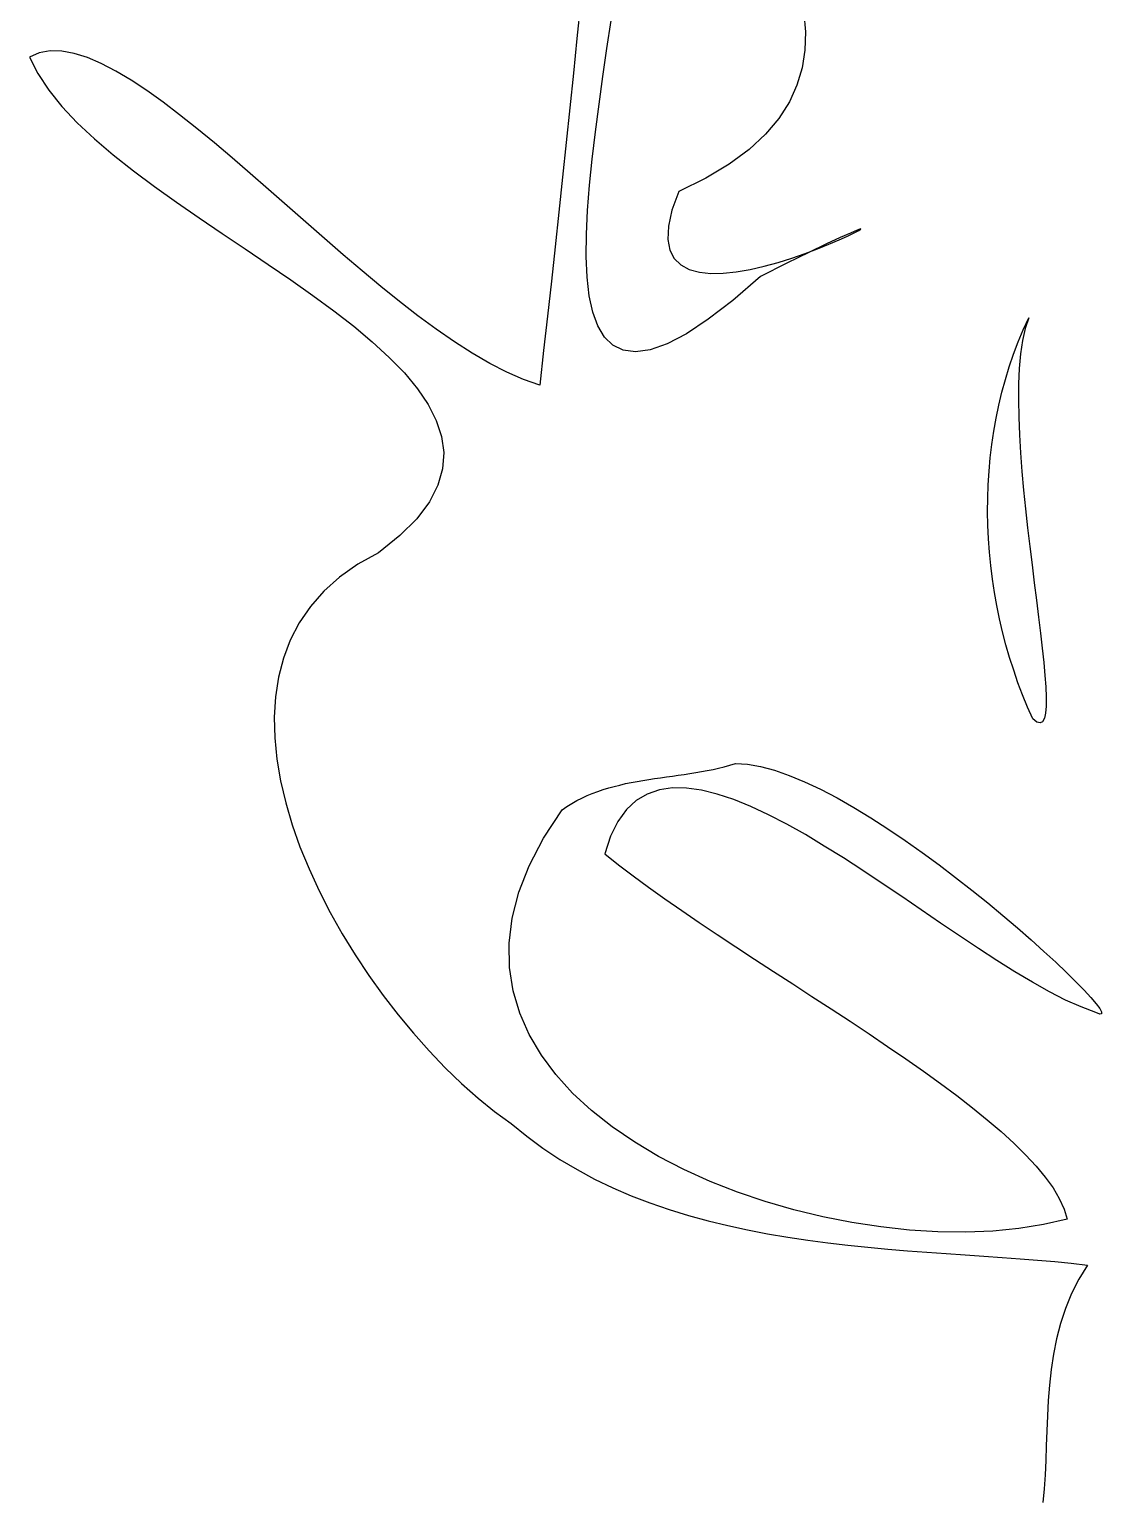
# Model space of a CAD drawing. Extents: x 2.9 to 46.8, y 120.5 to 170.8.
# Drawn here: x 4.97 to 13.74, y 132.64 to 144.63 of the extents above; entities that cross this region are included whole.
import ezdxf

# ---------------------------------------------------------------- set-up
doc = ezdxf.new("R2010")
doc.units = 0
doc.layers.get('0').update_dxf_attribs({"linetype": 'CONTINUOUS'})

msp = doc.modelspace()

# ---------------------------------------------------------------- linework, layer by layer
at = {"color": 7}
for p, q in [((9.476, 144.844), (9.447, 144.56)), ((9.694, 144.479), (9.727, 144.708)), ((11.306, 144.768), (11.318, 144.615)), ((11.318, 144.615), (11.313, 144.465)), ((5.047, 144.443), (4.966, 144.408)), ((5.135, 144.458), (5.047, 144.443)), ((5.231, 144.456), (5.135, 144.458)), ((5.333, 144.438), (5.231, 144.456)), ((9.447, 144.56), (9.419, 144.276)), ((9.661, 144.249), (9.694, 144.479)), ((11.313, 144.465), (11.291, 144.319)), ((4.966, 144.408), (5.034, 144.272)), ((5.441, 144.403), (5.333, 144.438)), ((5.555, 144.355), (5.441, 144.403)), ((5.674, 144.293), (5.555, 144.355)), ((5.034, 144.272), (5.124, 144.136)), ((5.798, 144.219), (5.674, 144.293)), ((5.927, 144.134), (5.798, 144.219)), ((9.419, 144.276), (9.389, 143.992)), ((9.629, 144.021), (9.661, 144.249)), ((11.291, 144.319), (11.249, 144.177)), ((5.124, 144.136), (5.233, 144.002)), ((6.06, 144.039), (5.927, 144.134)), ((11.249, 144.177), (11.187, 144.04)), ((5.233, 144.002), (5.358, 143.869)), ((6.196, 143.936), (6.06, 144.039)), ((9.389, 143.992), (9.36, 143.708)), ((9.599, 143.795), (9.629, 144.021)), ((11.187, 144.04), (11.101, 143.906)), ((5.358, 143.869), (5.499, 143.738)), ((6.336, 143.824), (6.196, 143.936)), ((11.101, 143.906), (10.992, 143.777)), ((5.499, 143.738), (5.653, 143.607)), ((6.48, 143.706), (6.336, 143.824)), ((9.573, 143.573), (9.599, 143.795)), ((10.992, 143.777), (10.857, 143.652)), ((5.653, 143.607), (5.817, 143.477)), ((6.625, 143.583), (6.48, 143.706)), ((9.36, 143.708), (9.33, 143.424)), ((10.857, 143.652), (10.694, 143.532)), ((6.774, 143.455), (6.625, 143.583)), ((9.551, 143.359), (9.573, 143.573)), ((10.694, 143.532), (10.503, 143.418)), ((5.817, 143.477), (5.99, 143.348)), ((6.924, 143.324), (6.774, 143.455)), ((9.33, 143.424), (9.3, 143.14)), ((10.503, 143.418), (10.282, 143.308)), ((5.99, 143.348), (6.171, 143.22)), ((7.075, 143.191), (6.924, 143.324)), ((9.535, 143.153), (9.551, 143.359)), ((10.282, 143.308), (10.226, 143.155)), ((6.171, 143.22), (6.356, 143.092)), ((7.228, 143.056), (7.075, 143.191)), ((9.3, 143.14), (9.27, 142.856)), ((9.526, 142.958), (9.535, 143.153)), ((10.226, 143.155), (10.197, 143.025)), ((6.356, 143.092), (6.544, 142.965)), ((7.381, 142.922), (7.228, 143.056)), ((10.197, 143.025), (10.192, 142.916)), ((6.544, 142.965), (6.733, 142.838)), ((7.535, 142.789), (7.381, 142.922)), ((9.524, 142.775), (9.526, 142.958)), ((10.192, 142.916), (10.209, 142.828)), ((11.604, 142.932), (11.492, 142.879)), ((11.511, 142.876), (11.594, 142.911)), ((11.594, 142.911), (11.664, 142.943)), ((11.687, 142.968), (11.604, 142.932)), ((11.664, 142.943), (11.718, 142.969)), ((11.741, 142.991), (11.687, 142.968)), ((11.718, 142.969), (11.755, 142.988)), ((11.768, 143.001), (11.741, 142.991)), ((11.755, 142.988), (11.773, 142.999)), ((11.773, 142.999), (11.768, 143.001)), ((6.733, 142.838), (6.921, 142.711)), ((7.689, 142.659), (7.535, 142.789)), ((9.27, 142.856), (9.239, 142.573)), ((9.532, 142.607), (9.524, 142.775)), ((10.209, 142.828), (10.245, 142.759)), ((11.095, 142.728), (11.208, 142.763)), ((11.347, 142.81), (11.167, 142.721)), ((11.208, 142.763), (11.316, 142.801)), ((11.316, 142.801), (11.418, 142.839)), ((11.492, 142.879), (11.347, 142.81)), ((11.418, 142.839), (11.511, 142.876)), ((6.921, 142.711), (7.105, 142.585)), ((7.843, 142.531), (7.689, 142.659)), ((10.245, 142.759), (10.299, 142.707)), ((10.299, 142.707), (10.368, 142.67)), ((10.368, 142.67), (10.45, 142.648)), ((10.45, 142.648), (10.543, 142.638)), ((10.644, 142.64), (10.752, 142.651)), ((10.752, 142.651), (10.865, 142.67)), ((10.865, 142.67), (10.98, 142.697)), ((11.167, 142.721), (10.95, 142.613)), ((10.98, 142.697), (11.095, 142.728)), ((7.105, 142.585), (7.285, 142.458)), ((7.995, 142.409), (7.843, 142.531)), ((9.239, 142.573), (9.207, 142.289)), ((9.549, 142.455), (9.532, 142.607)), ((10.543, 142.638), (10.644, 142.64)), ((10.95, 142.613), (10.725, 142.417)), ((7.285, 142.458), (7.458, 142.332)), ((8.147, 142.291), (7.995, 142.409)), ((9.578, 142.321), (9.549, 142.455)), ((10.725, 142.417), (10.523, 142.262)), ((7.458, 142.332), (7.621, 142.205)), ((8.297, 142.181), (8.147, 142.291)), ((9.207, 142.289), (9.175, 142.006)), ((9.619, 142.208), (9.578, 142.321)), ((7.621, 142.205), (7.773, 142.078)), ((8.445, 142.078), (8.297, 142.181)), ((9.673, 142.117), (9.619, 142.208)), ((10.523, 142.262), (10.344, 142.144)), ((13.06, 142.077), (13.101, 142.176)), ((13.118, 142.186), (13.096, 142.088)), ((13.101, 142.176), (13.146, 142.273)), ((13.146, 142.273), (13.118, 142.186)), ((7.773, 142.078), (7.912, 141.951)), ((8.591, 141.985), (8.445, 142.078)), ((9.742, 142.05), (9.673, 142.117)), ((9.827, 142.009), (9.742, 142.05)), ((10.186, 142.061), (10.047, 142.012)), ((10.344, 142.144), (10.186, 142.061)), ((13.022, 141.976), (13.06, 142.077)), ((13.096, 142.088), (13.08, 141.979)), ((7.912, 141.951), (8.036, 141.823)), ((8.734, 141.901), (8.591, 141.985)), ((9.175, 142.006), (9.143, 141.722)), ((9.928, 141.996), (9.827, 142.009)), ((10.047, 142.012), (9.928, 141.996)), ((12.987, 141.874), (13.022, 141.976)), ((13.08, 141.979), (13.069, 141.861)), ((8.036, 141.823), (8.143, 141.694)), ((8.874, 141.829), (8.734, 141.901)), ((9.01, 141.769), (8.874, 141.829)), ((12.955, 141.771), (12.987, 141.874)), ((13.069, 141.861), (13.063, 141.735)), ((8.143, 141.694), (8.23, 141.565)), ((9.143, 141.722), (9.01, 141.769)), ((12.927, 141.666), (12.955, 141.771)), ((13.063, 141.735), (13.062, 141.602)), ((8.23, 141.565), (8.296, 141.435)), ((12.901, 141.56), (12.927, 141.666)), ((13.062, 141.602), (13.064, 141.462)), ((12.86, 141.346), (12.879, 141.453)), ((12.879, 141.453), (12.901, 141.56)), ((13.064, 141.462), (13.07, 141.318)), ((8.296, 141.435), (8.34, 141.304)), ((12.844, 141.237), (12.86, 141.346)), ((8.34, 141.304), (8.358, 141.172)), ((12.831, 141.128), (12.844, 141.237)), ((13.07, 141.318), (13.079, 141.17)), ((8.358, 141.172), (8.348, 141.039)), ((12.821, 141.019), (12.831, 141.128)), ((13.079, 141.17), (13.09, 141.018)), ((8.348, 141.039), (8.31, 140.904)), ((12.814, 140.908), (12.821, 141.019)), ((13.09, 141.018), (13.104, 140.865)), ((8.31, 140.904), (8.24, 140.768)), ((12.811, 140.798), (12.814, 140.908)), ((13.104, 140.865), (13.12, 140.711)), ((8.24, 140.768), (8.137, 140.631)), ((12.81, 140.688), (12.811, 140.798)), ((8.137, 140.631), (7.999, 140.492)), ((12.812, 140.577), (12.81, 140.688)), ((13.12, 140.711), (13.137, 140.557)), ((7.999, 140.492), (7.823, 140.351)), ((12.817, 140.467), (12.812, 140.577)), ((13.137, 140.557), (13.154, 140.404)), ((12.825, 140.356), (12.817, 140.467)), ((13.154, 140.404), (13.173, 140.254)), ((7.654, 140.258), (7.505, 140.153)), ((7.823, 140.351), (7.654, 140.258)), ((12.836, 140.247), (12.825, 140.356)), ((12.849, 140.137), (12.836, 140.247)), ((13.173, 140.254), (13.191, 140.106)), ((7.505, 140.153), (7.376, 140.038)), ((12.866, 140.028), (12.849, 140.137)), ((7.376, 140.038), (7.267, 139.913)), ((12.885, 139.92), (12.866, 140.028)), ((13.191, 140.106), (13.209, 139.963)), ((7.267, 139.913), (7.175, 139.78)), ((12.907, 139.812), (12.885, 139.92)), ((13.209, 139.963), (13.226, 139.826)), ((7.175, 139.78), (7.102, 139.638)), ((12.932, 139.705), (12.907, 139.812)), ((13.226, 139.826), (13.242, 139.694)), ((12.959, 139.599), (12.932, 139.705)), ((13.242, 139.694), (13.257, 139.571)), ((7.102, 139.638), (7.045, 139.49)), ((12.99, 139.495), (12.959, 139.599)), ((13.257, 139.571), (13.269, 139.455)), ((7.045, 139.49), (7.005, 139.334)), ((13.023, 139.391), (12.99, 139.495)), ((13.269, 139.455), (13.279, 139.349)), ((7.005, 139.334), (6.98, 139.173)), ((13.058, 139.289), (13.023, 139.391)), ((13.096, 139.189), (13.058, 139.289)), ((13.279, 139.349), (13.285, 139.254)), ((6.98, 139.173), (6.97, 139.007)), ((13.137, 139.09), (13.096, 139.189)), ((13.285, 139.254), (13.289, 139.17)), ((13.289, 139.17), (13.288, 139.098)), ((13.18, 138.993), (13.137, 139.09)), ((13.288, 139.098), (13.283, 139.041)), ((6.97, 139.007), (6.974, 138.837)), ((13.213, 138.967), (13.18, 138.993)), ((13.239, 138.96), (13.213, 138.967)), ((13.259, 138.97), (13.239, 138.96)), ((13.274, 138.998), (13.259, 138.97)), ((13.283, 139.041), (13.274, 138.998)), ((6.974, 138.837), (6.992, 138.663)), ((6.992, 138.663), (7.022, 138.486)), ((10.468, 138.562), (10.515, 138.57)), ((10.515, 138.57), (10.562, 138.58)), ((10.562, 138.58), (10.608, 138.59)), ((10.608, 138.59), (10.654, 138.601)), ((10.654, 138.601), (10.7, 138.613)), ((10.7, 138.613), (10.745, 138.627)), ((10.745, 138.627), (10.844, 138.622)), ((10.844, 138.622), (10.951, 138.604)), ((10.951, 138.604), (11.066, 138.573)), ((11.066, 138.573), (11.186, 138.531)), ((7.022, 138.486), (7.064, 138.307)), ((9.753, 138.441), (9.8, 138.452)), ((9.8, 138.452), (9.846, 138.463)), ((9.846, 138.463), (9.893, 138.472)), ((9.893, 138.472), (9.941, 138.481)), ((9.941, 138.481), (9.988, 138.49)), ((9.988, 138.49), (10.036, 138.497)), ((10.036, 138.497), (10.084, 138.505)), ((10.084, 138.505), (10.132, 138.512)), ((10.132, 138.512), (10.18, 138.518)), ((10.18, 138.518), (10.229, 138.525)), ((10.229, 138.525), (10.277, 138.532)), ((10.277, 138.532), (10.325, 138.539)), ((10.325, 138.539), (10.373, 138.546)), ((10.373, 138.546), (10.42, 138.554)), ((10.42, 138.554), (10.468, 138.562)), ((11.186, 138.531), (11.312, 138.479)), ((11.312, 138.479), (11.443, 138.417)), ((9.405, 138.3), (9.446, 138.324)), ((9.446, 138.324), (9.488, 138.345)), ((9.488, 138.345), (9.531, 138.365)), ((9.531, 138.365), (9.574, 138.383)), ((9.574, 138.383), (9.618, 138.399)), ((9.618, 138.399), (9.663, 138.414)), ((9.663, 138.414), (9.708, 138.428)), ((9.708, 138.428), (9.753, 138.441)), ((9.934, 138.325), (9.853, 138.251)), ((10.024, 138.378), (9.934, 138.325)), ((10.123, 138.412), (10.024, 138.378)), ((10.231, 138.428), (10.123, 138.412)), ((10.346, 138.427), (10.231, 138.428)), ((10.468, 138.41), (10.346, 138.427)), ((10.597, 138.378), (10.468, 138.41)), ((10.732, 138.333), (10.597, 138.378)), ((10.872, 138.276), (10.732, 138.333)), ((11.443, 138.417), (11.577, 138.346)), ((11.577, 138.346), (11.714, 138.268)), ((7.064, 138.307), (7.117, 138.127)), ((9.174, 138.017), (9.326, 138.248)), ((9.326, 138.248), (9.365, 138.275)), ((9.365, 138.275), (9.405, 138.3)), ((9.853, 138.251), (9.783, 138.154)), ((11.017, 138.208), (10.872, 138.276)), ((11.166, 138.131), (11.017, 138.208)), ((11.714, 138.268), (11.853, 138.184)), ((7.117, 138.127), (7.181, 137.947)), ((9.783, 138.154), (9.724, 138.034)), ((11.318, 138.046), (11.166, 138.131)), ((11.853, 138.184), (11.993, 138.093)), ((11.993, 138.093), (12.134, 137.998)), ((9.057, 137.792), (9.174, 138.017)), ((9.724, 138.034), (9.676, 137.89)), ((11.473, 137.953), (11.318, 138.046)), ((12.134, 137.998), (12.274, 137.9)), ((7.181, 137.947), (7.255, 137.766)), ((9.676, 137.89), (9.788, 137.8)), ((11.63, 137.855), (11.473, 137.953)), ((11.788, 137.753), (11.63, 137.855)), ((12.274, 137.9), (12.412, 137.798)), ((7.255, 137.766), (7.337, 137.587)), ((8.972, 137.574), (9.057, 137.792)), ((9.788, 137.8), (9.907, 137.708)), ((11.947, 137.647), (11.788, 137.753)), ((12.412, 137.798), (12.548, 137.695)), ((9.907, 137.708), (10.034, 137.615)), ((10.034, 137.615), (10.167, 137.52)), ((12.107, 137.539), (11.947, 137.647)), ((12.548, 137.695), (12.681, 137.591)), ((7.337, 137.587), (7.429, 137.409)), ((8.918, 137.362), (8.972, 137.574)), ((10.167, 137.52), (10.306, 137.424)), ((12.266, 137.431), (12.107, 137.539)), ((12.681, 137.591), (12.811, 137.487)), ((12.811, 137.487), (12.935, 137.384)), ((7.429, 137.409), (7.527, 137.234)), ((10.306, 137.424), (10.449, 137.326)), ((12.424, 137.323), (12.266, 137.431)), ((12.935, 137.384), (13.054, 137.283)), ((8.894, 137.157), (8.918, 137.362)), ((10.449, 137.326), (10.597, 137.228)), ((12.58, 137.218), (12.424, 137.323)), ((13.054, 137.283), (13.166, 137.185)), ((7.527, 137.234), (7.633, 137.062)), ((8.897, 136.96), (8.894, 137.157)), ((10.597, 137.228), (10.748, 137.128)), ((10.748, 137.128), (10.902, 137.028)), ((12.734, 137.115), (12.58, 137.218)), ((13.166, 137.185), (13.271, 137.091)), ((7.633, 137.062), (7.745, 136.894)), ((10.902, 137.028), (11.058, 136.927)), ((12.885, 137.017), (12.734, 137.115)), ((13.033, 136.924), (12.885, 137.017)), ((13.271, 137.091), (13.367, 137.002)), ((7.745, 136.894), (7.862, 136.731)), ((8.927, 136.769), (8.897, 136.96)), ((11.058, 136.927), (11.215, 136.825)), ((13.176, 136.839), (13.033, 136.924)), ((13.367, 137.002), (13.455, 136.919)), ((13.455, 136.919), (13.533, 136.842)), ((8.981, 136.586), (8.927, 136.769)), ((11.215, 136.825), (11.372, 136.723)), ((13.315, 136.761), (13.176, 136.839)), ((13.533, 136.842), (13.6, 136.773)), ((13.6, 136.773), (13.655, 136.713)), ((7.862, 136.731), (7.984, 136.573)), ((11.372, 136.723), (11.529, 136.621)), ((13.448, 136.693), (13.315, 136.761)), ((13.575, 136.636), (13.448, 136.693)), ((13.655, 136.713), (13.698, 136.663)), ((13.698, 136.663), (13.727, 136.624)), ((7.984, 136.573), (8.11, 136.421)), ((9.058, 136.411), (8.981, 136.586)), ((11.529, 136.621), (11.685, 136.519)), ((13.696, 136.59), (13.575, 136.636)), ((13.728, 136.578), (13.696, 136.59)), ((13.727, 136.624), (13.743, 136.595)), ((13.743, 136.58), (13.728, 136.578)), ((13.743, 136.595), (13.743, 136.58)), ((8.11, 136.421), (8.239, 136.276)), ((9.157, 136.243), (9.058, 136.411)), ((11.685, 136.519), (11.839, 136.417)), ((11.839, 136.417), (11.991, 136.314)), ((11.991, 136.314), (12.139, 136.213)), ((8.239, 136.276), (8.37, 136.139)), ((9.276, 136.083), (9.157, 136.243)), ((12.139, 136.213), (12.284, 136.111)), ((8.37, 136.139), (8.504, 136.011)), ((9.413, 135.932), (9.276, 136.083)), ((12.284, 136.111), (12.423, 136.011)), ((8.504, 136.011), (8.639, 135.891)), ((9.568, 135.789), (9.413, 135.932)), ((12.423, 136.011), (12.557, 135.911)), ((8.639, 135.891), (8.774, 135.782)), ((12.557, 135.911), (12.685, 135.811)), ((12.685, 135.811), (12.806, 135.713)), ((8.774, 135.782), (8.909, 135.683)), ((9.737, 135.655), (9.568, 135.789)), ((12.806, 135.713), (12.92, 135.616)), ((8.909, 135.683), (9.037, 135.578)), ((9.037, 135.578), (9.17, 135.48)), ((9.921, 135.53), (9.737, 135.655)), ((12.92, 135.616), (13.024, 135.521)), ((9.17, 135.48), (9.307, 135.389)), ((10.116, 135.413), (9.921, 135.53)), ((13.024, 135.521), (13.12, 135.427)), ((9.307, 135.389), (9.449, 135.305)), ((10.323, 135.307), (10.116, 135.413)), ((13.12, 135.427), (13.206, 135.334)), ((13.206, 135.334), (13.281, 135.243)), ((9.449, 135.305), (9.593, 135.228)), ((9.593, 135.228), (9.741, 135.157)), ((10.538, 135.209), (10.323, 135.307)), ((10.761, 135.121), (10.538, 135.209)), ((13.281, 135.243), (13.345, 135.155)), ((9.741, 135.157), (9.893, 135.092)), ((9.893, 135.092), (10.046, 135.033)), ((10.99, 135.044), (10.761, 135.121)), ((13.345, 135.155), (13.396, 135.068)), ((10.046, 135.033), (10.203, 134.98)), ((10.203, 134.98), (10.361, 134.931)), ((11.224, 134.976), (10.99, 135.044)), ((11.46, 134.918), (11.224, 134.976)), ((13.396, 135.068), (13.435, 134.983)), ((13.435, 134.983), (13.46, 134.9)), ((10.361, 134.931), (10.521, 134.887)), ((10.521, 134.887), (10.683, 134.848)), ((10.683, 134.848), (10.845, 134.813)), ((11.698, 134.872), (11.46, 134.918)), ((11.935, 134.836), (11.698, 134.872)), ((13.268, 134.856), (13.064, 134.823)), ((13.46, 134.9), (13.268, 134.856)), ((10.845, 134.813), (11.009, 134.781)), ((11.009, 134.781), (11.173, 134.753)), ((11.173, 134.753), (11.337, 134.729)), ((11.337, 134.729), (11.502, 134.707)), ((12.171, 134.81), (11.935, 134.836)), ((12.403, 134.796), (12.171, 134.81)), ((12.631, 134.794), (12.403, 134.796)), ((12.851, 134.802), (12.631, 134.794)), ((13.064, 134.823), (12.851, 134.802)), ((11.502, 134.707), (11.666, 134.687)), ((11.666, 134.687), (11.829, 134.67)), ((11.829, 134.67), (11.992, 134.655)), ((11.992, 134.655), (12.153, 134.642)), ((12.153, 134.642), (12.312, 134.629)), ((12.312, 134.629), (12.47, 134.618)), ((12.47, 134.618), (12.625, 134.607)), ((12.625, 134.607), (12.778, 134.597)), ((12.778, 134.597), (12.928, 134.587)), ((12.928, 134.587), (13.075, 134.576)), ((13.075, 134.576), (13.219, 134.565)), ((13.219, 134.565), (13.359, 134.553)), ((13.359, 134.553), (13.494, 134.54)), ((13.494, 134.54), (13.626, 134.525)), ((13.626, 134.525), (13.555, 134.41)), ((13.555, 134.41), (13.495, 134.291)), ((13.495, 134.291), (13.446, 134.17)), ((13.446, 134.17), (13.405, 134.047)), ((13.405, 134.047), (13.373, 133.922)), ((13.373, 133.922), (13.349, 133.796)), ((13.349, 133.796), (13.33, 133.67)), ((13.33, 133.67), (13.316, 133.543)), ((13.316, 133.543), (13.306, 133.417)), ((13.306, 133.417), (13.299, 133.291)), ((13.299, 133.291), (13.295, 133.167)), ((13.295, 133.167), (13.29, 133.045)), ((13.29, 133.045), (13.286, 132.925)), ((13.286, 132.925), (13.281, 132.807)), ((13.281, 132.807), (13.273, 132.693)), ((13.273, 132.693), (13.261, 132.583))]:
    msp.add_line(p, q, dxfattribs=at)
for points in [[(13.146, 142.273), (13.146, 142.273)], [(10.745, 138.627), (10.745, 138.627)]]:
    msp.add_lwpolyline(points, dxfattribs=at)

doc.saveas('drawing.dxf')
